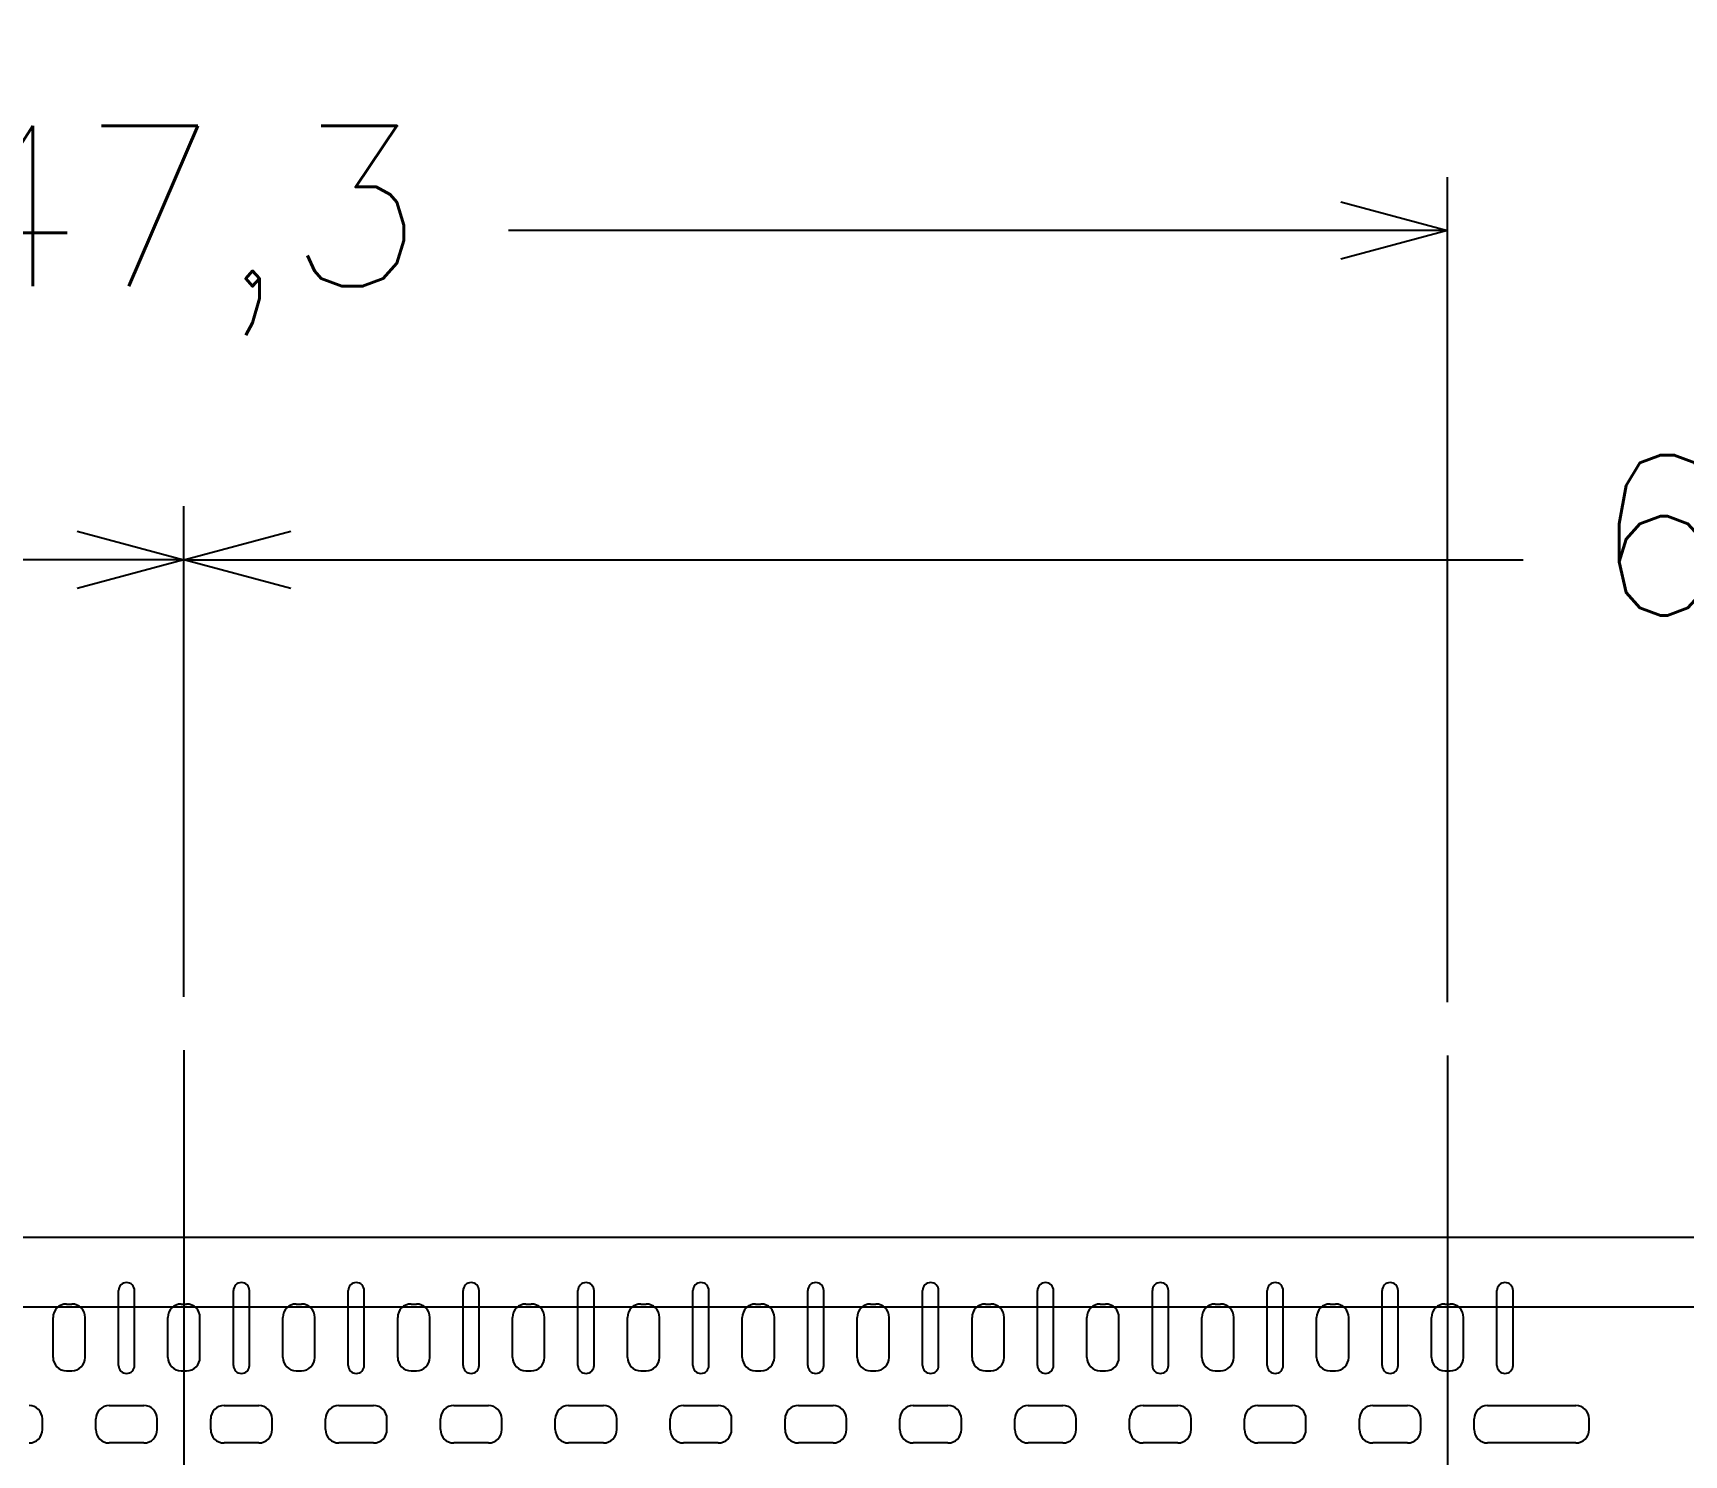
# Model space of a CAD drawing. Header units: millimetres. Extents: x -992 to 1678, y 98 to 1000.
# Drawn here: x -813.62 to -782.72, y 913.04 to 939.65 of the extents above; entities that cross this region are included whole.
import ezdxf

# ---------------------------------------------------------------- set-up
doc = ezdxf.new("R2010")
doc.units = ezdxf.units.MM
doc.header["$PDMODE"] = 3
doc.header["$PDSIZE"] = -1
doc.linetypes.add('CENTER', pattern=[10.16, 6.35, -1.27, 1.27, -1.27])
doc.layers.get('DEFPOINTS').update_dxf_attribs({"color": 10})
for name, color, linetype in [('1', 3, 'Continuous'), ('CEN', 8, 'CENTER'), ('DIM', 7, 'Continuous')]:
    doc.layers.add(name, color=color, linetype=linetype)
doc.styles.add('SIMPLEX', font='simplex')
doc.styles.get("Standard").update_dxf_attribs({"font": 'txt.shx', "bigfont": 'chineset.shx'})
doc.dimstyles.new('ISO-25', dxfattribs={"dimtxt": 2.5, "dimasz": 2.5, "dimexe": 1.25, "dimexo": 0.625, "dimtad": 1, "dimtxsty": 'Standard', "dimcen": 2.5, "dimadec": 0, "dimazin": 0, "dimtfac": 1, "dimtmove": 0, "dimatfit": 3, "dimfxl": 0, "dimarcsym": 0})

# ---------------------------------------------------------------- blocks, each defined once
blk = doc.blocks.new('_OPEN30')
at = {"color": 0, "linetype": 'ByBlock'}
for p, q in [((-1, 0.268), (0, 0)), ((0, 0), (-1, -0.268)), ((0, 0), (-1, 0))]:
    blk.add_line(p, q, dxfattribs=at)
blk = doc.blocks.new('*D2')
at = {"layer": 'DEFPOINTS', "color": 0}
for p in [(-656.549, 952.064), (-903.349, 916.616), (-656.549, 916.616)]:
    blk.add_point(p, dxfattribs=at)
at = {"layer": 'DIM', "color": 0, "lineweight": -2}
for p, q in [((-903.349, 917.616), (-903.349, 953.064)), ((-656.549, 917.616), (-656.549, 953.064)), ((-901.349, 952.064), (-787.449, 952.064)), ((-658.549, 952.064), (-772.449, 952.064))]:
    blk.add_line(p, q, dxfattribs=at)
at = {"layer": 'DIM', "color": 0, "lineweight": -2, "xscale": 2, "yscale": 2, "zscale": 2, "rotation": 180}
blk.add_blockref('_OPEN30', (-903.349, 952.064), dxfattribs=at)
at = {"layer": 'DIM', "color": 0, "lineweight": -2, "xscale": 2, "yscale": 2, "zscale": 2}
blk.add_blockref('_OPEN30', (-656.549, 952.064), dxfattribs=at)
at = {"layer": 'DIM', "color": 0, "insert": (-779.949, 952.064), "char_height": 3, "attachment_point": 5, "style": 'SIMPLEX'}
blk.add_mtext('246,8', dxfattribs=at)
blk = doc.blocks.new('*D24')
at = {"layer": 'DEFPOINTS', "color": 0}
for p in [(-787.149, 935.955), (-834.449, 920.516), (-787.149, 920.516)]:
    blk.add_point(p, dxfattribs=at)
at = {"layer": 'DIM', "color": 0, "lineweight": -2}
for p, q in [((-834.449, 921.516), (-834.449, 936.955)), ((-787.149, 921.516), (-787.149, 936.955)), ((-832.449, 935.955), (-816.87, 935.955)), ((-789.149, 935.955), (-804.727, 935.955))]:
    blk.add_line(p, q, dxfattribs=at)
at = {"layer": 'DIM', "color": 0, "lineweight": -2, "xscale": 2, "yscale": 2, "zscale": 2, "rotation": 180}
blk.add_blockref('_OPEN30', (-834.449, 935.955), dxfattribs=at)
at = {"layer": 'DIM', "color": 0, "lineweight": -2, "xscale": 2, "yscale": 2, "zscale": 2}
blk.add_blockref('_OPEN30', (-787.149, 935.955), dxfattribs=at)
at = {"layer": 'DIM', "color": 0, "insert": (-810.799, 935.955), "char_height": 3, "attachment_point": 5, "style": 'SIMPLEX'}
blk.add_mtext('47,3', dxfattribs=at)
blk = doc.blocks.new('*D32')
at = {"layer": 'DEFPOINTS', "color": 0}
for p in [(-779.949, 942.797), (-841.649, 920.116), (-779.949, 920.116)]:
    blk.add_point(p, dxfattribs=at)
at = {"layer": 'DIM', "color": 0, "lineweight": -2}
for p, q in [((-841.649, 921.116), (-841.649, 943.797)), ((-779.949, 921.116), (-779.949, 943.797)), ((-839.649, 942.797), (-816.584, 942.797)), ((-781.949, 942.797), (-805.013, 942.797))]:
    blk.add_line(p, q, dxfattribs=at)
at = {"layer": 'DIM', "color": 0, "lineweight": -2, "xscale": 2, "yscale": 2, "zscale": 2, "rotation": 180}
blk.add_blockref('_OPEN30', (-841.649, 942.797), dxfattribs=at)
at = {"layer": 'DIM', "color": 0, "lineweight": -2, "xscale": 2, "yscale": 2, "zscale": 2}
blk.add_blockref('_OPEN30', (-779.949, 942.797), dxfattribs=at)
at = {"layer": 'DIM', "color": 0, "insert": (-810.799, 942.797), "char_height": 3, "attachment_point": 5, "style": 'SIMPLEX'}
blk.add_mtext('61,7', dxfattribs=at)
blk = doc.blocks.new('*D36')
at = {"layer": 'DEFPOINTS', "color": 0}
for p in [(-810.799, 929.794), (-872.499, 920.616), (-810.799, 920.616)]:
    blk.add_point(p, dxfattribs=at)
at = {"layer": 'DIM', "color": 0, "lineweight": -2}
for p, q in [((-872.499, 921.616), (-872.499, 930.794)), ((-810.799, 921.616), (-810.799, 930.794)), ((-870.499, 929.794), (-847.434, 929.794)), ((-812.799, 929.794), (-835.863, 929.794))]:
    blk.add_line(p, q, dxfattribs=at)
at = {"layer": 'DIM', "color": 0, "lineweight": -2, "xscale": 2, "yscale": 2, "zscale": 2, "rotation": 180}
blk.add_blockref('_OPEN30', (-872.499, 929.794), dxfattribs=at)
at = {"layer": 'DIM', "color": 0, "lineweight": -2, "xscale": 2, "yscale": 2, "zscale": 2}
blk.add_blockref('_OPEN30', (-810.799, 929.794), dxfattribs=at)
at = {"layer": 'DIM', "color": 0, "insert": (-841.649, 929.794), "char_height": 3, "attachment_point": 5, "style": 'SIMPLEX'}
blk.add_mtext('61,7', dxfattribs=at)
blk = doc.blocks.new('*D37')
at = {"layer": 'DEFPOINTS', "color": 0}
for p in [(-749.099, 929.794), (-810.799, 920.616), (-749.099, 920.616)]:
    blk.add_point(p, dxfattribs=at)
at = {"layer": 'DIM', "color": 0, "lineweight": -2}
for p, q in [((-810.799, 921.616), (-810.799, 930.794)), ((-749.099, 921.616), (-749.099, 930.794)), ((-808.799, 929.794), (-785.734, 929.794)), ((-751.099, 929.794), (-774.163, 929.794))]:
    blk.add_line(p, q, dxfattribs=at)
at = {"layer": 'DIM', "color": 0, "lineweight": -2, "xscale": 2, "yscale": 2, "zscale": 2, "rotation": 180}
blk.add_blockref('_OPEN30', (-810.799, 929.794), dxfattribs=at)
at = {"layer": 'DIM', "color": 0, "lineweight": -2, "xscale": 2, "yscale": 2, "zscale": 2}
blk.add_blockref('_OPEN30', (-749.099, 929.794), dxfattribs=at)
at = {"layer": 'DIM', "color": 0, "insert": (-779.949, 929.794), "char_height": 3, "attachment_point": 5, "style": 'SIMPLEX'}
blk.add_mtext('61,7', dxfattribs=at)

msp = doc.modelspace()

# ---------------------------------------------------------------- linework, layer by layer
at = {"layer": '1', "linetype": 'ByBlock'}
for p, q in [((-840.6486804, 917.11640189), (-810.7986804, 917.11640189)), ((-810.7986804, 917.11640189), (-780.9486804, 917.11640189)), ((-813.4486804, 913.51640189), (-813.4486804, 913.71640189)), ((-812.4486804, 913.51640189), (-812.4486804, 913.71640189)), ((-811.2986804, 913.51640189), (-811.2986804, 913.71640189)), ((-810.2986804, 913.51640189), (-810.2986804, 913.71640189)), ((-809.1486804, 913.51640189), (-809.1486804, 913.71640189)), ((-808.1486804, 913.51640189), (-808.1486804, 913.71640189)), ((-806.9986804, 913.51640189), (-806.9986804, 913.71640189)), ((-805.9986804, 913.51640189), (-805.9986804, 913.71640189)), ((-804.8486804, 913.51640189), (-804.8486804, 913.71640189)), ((-803.8486804, 913.51640189), (-803.8486804, 913.71640189)), ((-802.6986804, 913.51640189), (-802.6986804, 913.71640189)), ((-801.6986804, 913.51640189), (-801.6986804, 913.71640189)), ((-800.5486804, 913.51640189), (-800.5486804, 913.71640189)), ((-799.5486804, 913.51640189), (-799.5486804, 913.71640189)), ((-798.3986804, 913.51640189), (-798.3986804, 913.71640189)), ((-797.3986804, 913.51640189), (-797.3986804, 913.71640189)), ((-796.2486804, 913.51640189), (-796.2486804, 913.71640189)), ((-795.2486804, 913.51640189), (-795.2486804, 913.71640189)), ((-794.0986804, 913.51640189), (-794.0986804, 913.71640189)), ((-793.0986804, 913.51640189), (-793.0986804, 913.71640189)), ((-791.9486804, 913.51640189), (-791.9486804, 913.71640189)), ((-790.9486804, 913.51640189), (-790.9486804, 913.71640189)), ((-789.7986804, 913.51640189), (-789.7986804, 913.71640189)), ((-788.7986804, 913.51640189), (-788.7986804, 913.71640189)), ((-787.6486804, 913.51640189), (-787.6486804, 913.71640189)), ((-786.6486804, 913.51640189), (-786.6486804, 913.71640189)), ((-784.4986804, 913.51640189), (-784.4986804, 913.71640189)), ((-811.5486804, 913.26640189), (-812.1986804, 913.26640189)), ((-809.3986804, 913.26640189), (-810.0486804, 913.26640189)), ((-807.2486804, 913.26640189), (-807.8986804, 913.26640189)), ((-805.0986804, 913.26640189), (-805.7486804, 913.26640189)), ((-802.9486804, 913.26640189), (-803.5986804, 913.26640189)), ((-800.7986804, 913.26640189), (-801.4486804, 913.26640189)), ((-798.6486804, 913.26640189), (-799.2986804, 913.26640189)), ((-796.4986804, 913.26640189), (-797.1486804, 913.26640189)), ((-794.3486804, 913.26640189), (-794.9986804, 913.26640189)), ((-792.1986804, 913.26640189), (-792.8486804, 913.26640189)), ((-790.0486804, 913.26640189), (-790.6986804, 913.26640189)), ((-787.8986804, 913.26640189), (-788.5486804, 913.26640189)), ((-784.7486804, 913.26640189), (-786.3986804, 913.26640189))]:
    msp.add_line(p, q, dxfattribs=at)
at = {"layer": '1'}
for p, q in [((-812.0236804, 914.71640189), (-812.0236804, 916.11640189)), ((-812.0236804, 914.71640189), (-812.0236804, 916.11640189)), ((-811.7236804, 914.71640189), (-811.7236804, 916.11640189)), ((-811.7236804, 914.71640189), (-811.7236804, 916.11640189)), ((-809.8736804, 914.71640189), (-809.8736804, 916.11640189)), ((-809.8736804, 914.71640189), (-809.8736804, 916.11640189)), ((-809.5736804, 914.71640189), (-809.5736804, 916.11640189)), ((-809.5736804, 914.71640189), (-809.5736804, 916.11640189)), ((-807.7236804, 914.71640189), (-807.7236804, 916.11640189)), ((-807.7236804, 914.71640189), (-807.7236804, 916.11640189)), ((-807.4236804, 914.71640189), (-807.4236804, 916.11640189)), ((-807.4236804, 914.71640189), (-807.4236804, 916.11640189)), ((-805.5736804, 914.71640189), (-805.5736804, 916.11640189)), ((-805.5736804, 914.71640189), (-805.5736804, 916.11640189)), ((-805.2736804, 914.71640189), (-805.2736804, 916.11640189)), ((-805.2736804, 914.71640189), (-805.2736804, 916.11640189)), ((-803.4236804, 914.71640189), (-803.4236804, 916.11640189)), ((-803.4236804, 914.71640189), (-803.4236804, 916.11640189)), ((-803.1236804, 914.71640189), (-803.1236804, 916.11640189)), ((-803.1236804, 914.71640189), (-803.1236804, 916.11640189)), ((-801.2736804, 914.71640189), (-801.2736804, 916.11640189)), ((-801.2736804, 914.71640189), (-801.2736804, 916.11640189)), ((-800.9736804, 914.71640189), (-800.9736804, 916.11640189)), ((-800.9736804, 914.71640189), (-800.9736804, 916.11640189)), ((-799.1236804, 914.71640189), (-799.1236804, 916.11640189)), ((-799.1236804, 914.71640189), (-799.1236804, 916.11640189)), ((-798.8236804, 914.71640189), (-798.8236804, 916.11640189)), ((-798.8236804, 914.71640189), (-798.8236804, 916.11640189)), ((-796.9736804, 914.71640189), (-796.9736804, 916.11640189)), ((-796.9736804, 914.71640189), (-796.9736804, 916.11640189)), ((-796.6736804, 914.71640189), (-796.6736804, 916.11640189)), ((-796.6736804, 914.71640189), (-796.6736804, 916.11640189)), ((-794.8236804, 914.71640189), (-794.8236804, 916.11640189)), ((-794.8236804, 914.71640189), (-794.8236804, 916.11640189)), ((-794.5236804, 914.71640189), (-794.5236804, 916.11640189)), ((-794.5236804, 914.71640189), (-794.5236804, 916.11640189)), ((-792.6736804, 914.71640189), (-792.6736804, 916.11640189)), ((-792.6736804, 914.71640189), (-792.6736804, 916.11640189)), ((-792.3736804, 914.71640189), (-792.3736804, 916.11640189)), ((-792.3736804, 914.71640189), (-792.3736804, 916.11640189)), ((-790.5236804, 914.71640189), (-790.5236804, 916.11640189)), ((-790.5236804, 914.71640189), (-790.5236804, 916.11640189)), ((-790.2236804, 914.71640189), (-790.2236804, 916.11640189)), ((-790.2236804, 914.71640189), (-790.2236804, 916.11640189)), ((-788.3736804, 914.71640189), (-788.3736804, 916.11640189)), ((-788.3736804, 914.71640189), (-788.3736804, 916.11640189)), ((-788.0736804, 914.71640189), (-788.0736804, 916.11640189)), ((-788.0736804, 914.71640189), (-788.0736804, 916.11640189)), ((-786.2236804, 914.71640189), (-786.2236804, 916.11640189)), ((-786.2236804, 914.71640189), (-786.2236804, 916.11640189)), ((-785.9236804, 914.71640189), (-785.9236804, 916.11640189)), ((-785.9236804, 914.71640189), (-785.9236804, 916.11640189)), ((-813.2486804, 914.86640189), (-813.2486804, 915.61640189)), ((-812.9986804, 915.86640189), (-812.8986804, 915.86640189)), ((-812.6486804, 914.86640189), (-812.6486804, 915.61640189)), ((-811.0986804, 914.86640189), (-811.0986804, 915.61640189)), ((-810.8486804, 915.86640189), (-810.7486804, 915.86640189)), ((-810.4986804, 914.86640189), (-810.4986804, 915.61640189)), ((-808.9486804, 914.86640189), (-808.9486804, 915.61640189)), ((-808.6986804, 915.86640189), (-808.5986804, 915.86640189)), ((-808.3486804, 914.86640189), (-808.3486804, 915.61640189)), ((-806.7986804, 914.86640189), (-806.7986804, 915.61640189)), ((-806.5486804, 915.86640189), (-806.4486804, 915.86640189)), ((-806.1986804, 914.86640189), (-806.1986804, 915.61640189)), ((-804.6486804, 914.86640189), (-804.6486804, 915.61640189)), ((-804.3986804, 915.86640189), (-804.2986804, 915.86640189)), ((-804.0486804, 914.86640189), (-804.0486804, 915.61640189)), ((-802.4986804, 914.86640189), (-802.4986804, 915.61640189)), ((-802.2486804, 915.86640189), (-802.1486804, 915.86640189)), ((-801.8986804, 914.86640189), (-801.8986804, 915.61640189)), ((-800.3486804, 914.86640189), (-800.3486804, 915.61640189)), ((-800.0986804, 915.86640189), (-799.9986804, 915.86640189)), ((-799.7486804, 914.86640189), (-799.7486804, 915.61640189)), ((-798.1986804, 914.86640189), (-798.1986804, 915.61640189)), ((-797.9486804, 915.86640189), (-797.8486804, 915.86640189)), ((-797.5986804, 914.86640189), (-797.5986804, 915.61640189)), ((-796.0486804, 914.86640189), (-796.0486804, 915.61640189)), ((-795.7986804, 915.86640189), (-795.6986804, 915.86640189)), ((-795.4486804, 914.86640189), (-795.4486804, 915.61640189)), ((-793.8986804, 914.86640189), (-793.8986804, 915.61640189)), ((-793.6486804, 915.86640189), (-793.5486804, 915.86640189)), ((-793.2986804, 914.86640189), (-793.2986804, 915.61640189)), ((-791.7486804, 914.86640189), (-791.7486804, 915.61640189)), ((-791.4986804, 915.86640189), (-791.3986804, 915.86640189)), ((-791.1486804, 914.86640189), (-791.1486804, 915.61640189)), ((-789.5986804, 914.86640189), (-789.5986804, 915.61640189)), ((-789.3486804, 915.86640189), (-789.2486804, 915.86640189)), ((-788.9986804, 914.86640189), (-788.9986804, 915.61640189)), ((-787.4486804, 914.86640189), (-787.4486804, 915.61640189)), ((-787.1986804, 915.86640189), (-787.0986804, 915.86640189)), ((-786.8486804, 914.86640189), (-786.8486804, 915.61640189)), ((-812.9986804, 914.61640189), (-812.8986804, 914.61640189)), ((-810.8486804, 914.61640189), (-810.7486804, 914.61640189)), ((-808.6986804, 914.61640189), (-808.5986804, 914.61640189)), ((-806.5486804, 914.61640189), (-806.4486804, 914.61640189)), ((-804.3986804, 914.61640189), (-804.2986804, 914.61640189)), ((-802.2486804, 914.61640189), (-802.1486804, 914.61640189)), ((-800.0986804, 914.61640189), (-799.9986804, 914.61640189)), ((-797.9486804, 914.61640189), (-797.8486804, 914.61640189)), ((-795.7986804, 914.61640189), (-795.6986804, 914.61640189)), ((-793.6486804, 914.61640189), (-793.5486804, 914.61640189)), ((-791.4986804, 914.61640189), (-791.3986804, 914.61640189)), ((-789.3486804, 914.61640189), (-789.2486804, 914.61640189)), ((-787.1986804, 914.61640189), (-787.0986804, 914.61640189)), ((-812.1986804, 913.96640189), (-811.5486804, 913.96640189)), ((-810.0486804, 913.96640189), (-809.3986804, 913.96640189)), ((-807.8986804, 913.96640189), (-807.2486804, 913.96640189)), ((-805.7486804, 913.96640189), (-805.0986804, 913.96640189)), ((-803.5986804, 913.96640189), (-802.9486804, 913.96640189)), ((-801.4486804, 913.96640189), (-800.7986804, 913.96640189)), ((-799.2986804, 913.96640189), (-798.6486804, 913.96640189)), ((-797.1486804, 913.96640189), (-796.4986804, 913.96640189)), ((-794.9986804, 913.96640189), (-794.3486804, 913.96640189)), ((-792.8486804, 913.96640189), (-792.1986804, 913.96640189)), ((-790.6986804, 913.96640189), (-790.0486804, 913.96640189)), ((-788.5486804, 913.96640189), (-787.8986804, 913.96640189)), ((-786.3986804, 913.96640189), (-784.7486804, 913.96640189))]:
    msp.add_line(p, q, dxfattribs=at)
for centre, radius, start, end in [((-811.8736804, 916.11640189), 0.15, 0, 180), ((-811.8736804, 916.11640189), 0.15, 0, 180), ((-809.7236804, 916.11640189), 0.15, 0, 180), ((-809.7236804, 916.11640189), 0.15, 0, 180), ((-807.5736804, 916.11640189), 0.15, 0, 180), ((-807.5736804, 916.11640189), 0.15, 0, 180), ((-805.4236804, 916.11640189), 0.15, 0, 180), ((-805.4236804, 916.11640189), 0.15, 0, 180), ((-803.2736804, 916.11640189), 0.15, 0, 180), ((-803.2736804, 916.11640189), 0.15, 0, 180), ((-801.1236804, 916.11640189), 0.15, 0, 180), ((-801.1236804, 916.11640189), 0.15, 0, 180), ((-798.9736804, 916.11640189), 0.15, 0, 180), ((-798.9736804, 916.11640189), 0.15, 0, 180), ((-796.8236804, 916.11640189), 0.15, 0, 180), ((-796.8236804, 916.11640189), 0.15, 0, 180), ((-794.6736804, 916.11640189), 0.15, 0, 180), ((-794.6736804, 916.11640189), 0.15, 0, 180), ((-792.5236804, 916.11640189), 0.15, 0, 180), ((-792.5236804, 916.11640189), 0.15, 0, 180), ((-790.3736804, 916.11640189), 0.15, 0, 180), ((-790.3736804, 916.11640189), 0.15, 0, 180), ((-788.2236804, 916.11640189), 0.15, 0, 180), ((-788.2236804, 916.11640189), 0.15, 0, 180), ((-786.0736804, 916.11640189), 0.15, 0, 180), ((-786.0736804, 916.11640189), 0.15, 0, 180), ((-812.9986804, 915.61640189), 0.25, 90, 180), ((-812.8986804, 915.61640189), 0.25, 0, 90), ((-810.8486804, 915.61640189), 0.25, 90, 180), ((-810.7486804, 915.61640189), 0.25, 0, 90), ((-808.6986804, 915.61640189), 0.25, 90, 180), ((-808.5986804, 915.61640189), 0.25, 0, 90), ((-806.5486804, 915.61640189), 0.25, 90, 180), ((-806.4486804, 915.61640189), 0.25, 0, 90), ((-804.3986804, 915.61640189), 0.25, 90, 180), ((-804.2986804, 915.61640189), 0.25, 0, 90), ((-802.2486804, 915.61640189), 0.25, 90, 180), ((-802.1486804, 915.61640189), 0.25, 0, 90), ((-800.0986804, 915.61640189), 0.25, 90, 180), ((-799.9986804, 915.61640189), 0.25, 0, 90), ((-797.9486804, 915.61640189), 0.25, 90, 180), ((-797.8486804, 915.61640189), 0.25, 0, 90), ((-795.7986804, 915.61640189), 0.25, 90, 180), ((-795.6986804, 915.61640189), 0.25, 0, 90), ((-793.6486804, 915.61640189), 0.25, 90, 180), ((-793.5486804, 915.61640189), 0.25, 0, 90), ((-791.4986804, 915.61640189), 0.25, 90, 180), ((-791.3986804, 915.61640189), 0.25, 0, 90), ((-789.3486804, 915.61640189), 0.25, 90, 180), ((-789.2486804, 915.61640189), 0.25, 0, 90), ((-787.1986804, 915.61640189), 0.25, 90, 180), ((-787.0986804, 915.61640189), 0.25, 0, 90), ((-812.9986804, 914.86640189), 0.25, 180, 270), ((-812.8986804, 914.86640189), 0.25, 270, 0), ((-811.8736804, 914.71640189), 0.15, 180, 0), ((-811.8736804, 914.71640189), 0.15, 180, 0), ((-810.8486804, 914.86640189), 0.25, 180, 270), ((-810.7486804, 914.86640189), 0.25, 270, 0), ((-809.7236804, 914.71640189), 0.15, 180, 0), ((-809.7236804, 914.71640189), 0.15, 180, 0), ((-808.6986804, 914.86640189), 0.25, 180, 270), ((-808.5986804, 914.86640189), 0.25, 270, 0), ((-807.5736804, 914.71640189), 0.15, 180, 0), ((-807.5736804, 914.71640189), 0.15, 180, 0), ((-806.5486804, 914.86640189), 0.25, 180, 270), ((-806.4486804, 914.86640189), 0.25, 270, 0), ((-805.4236804, 914.71640189), 0.15, 180, 0), ((-805.4236804, 914.71640189), 0.15, 180, 0), ((-804.3986804, 914.86640189), 0.25, 180, 270), ((-804.2986804, 914.86640189), 0.25, 270, 0), ((-803.2736804, 914.71640189), 0.15, 180, 0), ((-803.2736804, 914.71640189), 0.15, 180, 0), ((-802.2486804, 914.86640189), 0.25, 180, 270), ((-802.1486804, 914.86640189), 0.25, 270, 0), ((-801.1236804, 914.71640189), 0.15, 180, 0), ((-801.1236804, 914.71640189), 0.15, 180, 0), ((-800.0986804, 914.86640189), 0.25, 180, 270), ((-799.9986804, 914.86640189), 0.25, 270, 0), ((-798.9736804, 914.71640189), 0.15, 180, 0), ((-798.9736804, 914.71640189), 0.15, 180, 0), ((-797.9486804, 914.86640189), 0.25, 180, 270), ((-797.8486804, 914.86640189), 0.25, 270, 0), ((-796.8236804, 914.71640189), 0.15, 180, 0), ((-796.8236804, 914.71640189), 0.15, 180, 0), ((-795.7986804, 914.86640189), 0.25, 180, 270), ((-795.6986804, 914.86640189), 0.25, 270, 0), ((-794.6736804, 914.71640189), 0.15, 180, 0), ((-794.6736804, 914.71640189), 0.15, 180, 0), ((-793.6486804, 914.86640189), 0.25, 180, 270), ((-793.5486804, 914.86640189), 0.25, 270, 0), ((-792.5236804, 914.71640189), 0.15, 180, 0), ((-792.5236804, 914.71640189), 0.15, 180, 0), ((-791.4986804, 914.86640189), 0.25, 180, 270), ((-791.3986804, 914.86640189), 0.25, 270, 0), ((-790.3736804, 914.71640189), 0.15, 180, 0), ((-790.3736804, 914.71640189), 0.15, 180, 0), ((-789.3486804, 914.86640189), 0.25, 180, 270), ((-789.2486804, 914.86640189), 0.25, 270, 0), ((-788.2236804, 914.71640189), 0.15, 180, 0), ((-788.2236804, 914.71640189), 0.15, 180, 0), ((-787.1986804, 914.86640189), 0.25, 180, 270), ((-787.0986804, 914.86640189), 0.25, 270, 0), ((-786.0736804, 914.71640189), 0.15, 180, 0), ((-786.0736804, 914.71640189), 0.15, 180, 0)]:
    msp.add_arc(centre, radius, start, end, dxfattribs=at)
at = {"layer": '1', "linetype": 'ByBlock'}
for centre, start, end in [((-813.6986804, 913.71640189), 0, 90), ((-812.1986804, 913.71640189), 90, 180), ((-811.5486804, 913.71640189), 0, 90), ((-810.0486804, 913.71640189), 90, 180), ((-809.3986804, 913.71640189), 0, 90), ((-807.8986804, 913.71640189), 90, 180), ((-807.2486804, 913.71640189), 0, 90), ((-805.7486804, 913.71640189), 90, 180), ((-805.0986804, 913.71640189), 0, 90), ((-803.5986804, 913.71640189), 90, 180), ((-802.9486804, 913.71640189), 0, 90), ((-801.4486804, 913.71640189), 90, 180), ((-800.7986804, 913.71640189), 0, 90), ((-799.2986804, 913.71640189), 90, 180), ((-798.6486804, 913.71640189), 0, 90), ((-797.1486804, 913.71640189), 90, 180), ((-796.4986804, 913.71640189), 0, 90), ((-794.9986804, 913.71640189), 90, 180), ((-794.3486804, 913.71640189), 0, 90), ((-792.8486804, 913.71640189), 90, 180), ((-792.1986804, 913.71640189), 0, 90), ((-790.6986804, 913.71640189), 90, 180), ((-790.0486804, 913.71640189), 0, 90), ((-788.5486804, 913.71640189), 90, 180), ((-787.8986804, 913.71640189), 0, 90), ((-786.3986804, 913.71640189), 90, 180), ((-784.7486804, 913.71640189), 0, 90), ((-813.6986804, 913.51640189), 270, 0), ((-812.1986804, 913.51640189), 180, 270), ((-811.5486804, 913.51640189), 270, 0), ((-810.0486804, 913.51640189), 180, 270), ((-809.3986804, 913.51640189), 270, 0), ((-807.8986804, 913.51640189), 180, 270), ((-807.2486804, 913.51640189), 270, 0), ((-805.7486804, 913.51640189), 180, 270), ((-805.0986804, 913.51640189), 270, 0), ((-803.5986804, 913.51640189), 180, 270), ((-802.9486804, 913.51640189), 270, 0), ((-801.4486804, 913.51640189), 180, 270), ((-800.7986804, 913.51640189), 270, 0), ((-799.2986804, 913.51640189), 180, 270), ((-798.6486804, 913.51640189), 270, 0), ((-797.1486804, 913.51640189), 180, 270), ((-796.4986804, 913.51640189), 270, 0), ((-794.9986804, 913.51640189), 180, 270), ((-794.3486804, 913.51640189), 270, 0), ((-792.8486804, 913.51640189), 180, 270), ((-792.1986804, 913.51640189), 270, 0), ((-790.6986804, 913.51640189), 180, 270), ((-790.0486804, 913.51640189), 270, 0), ((-788.5486804, 913.51640189), 180, 270), ((-787.8986804, 913.51640189), 270, 0), ((-786.3986804, 913.51640189), 180, 270), ((-784.7486804, 913.51640189), 270, 0)]:
    msp.add_arc(centre, 0.25, start, end, dxfattribs=at)
at = {"layer": 'CEN', "linetype": 'ByBlock'}
for p, q in [((-810.7986804, 920.61640189), (-810.7986804, 853.61640189)), ((-787.1486804, 920.51640189), (-787.1486804, 853.71640189)), ((-901.6236804, 915.81640189), (-659.2736804, 915.81640189))]:
    msp.add_line(p, q, dxfattribs=at)

# ---------------------------------------------------------------- dimensions: what is measured, and where the dimension line sits
at = {"layer": 'DIM'}
for base, p1, p2, picture, middle in [((-656.5486803994, 952.0636081337), (-903.3486803994, 916.6164018862), (-656.5486803994, 916.6164018862), '*D2', (-779.9486803994, 952.0636081337)), ((-779.9486803994, 942.7969729261), (-841.6486803994, 920.1164018862), (-779.9486803994, 920.1164018862), '*D32', (-810.7986803994, 942.7969729261)), ((-787.1486803994, 935.9550604943), (-834.4486803994, 920.5164018862), (-787.1486803994, 920.5164018862), '*D24', (-810.7986803994, 935.9550604943)), ((-810.7986803994, 929.7942278437), (-872.4986803994, 920.6164018862), (-810.7986803994, 920.6164018862), '*D36', (-841.6486803994, 929.7942278437)), ((-749.0986803994, 929.7942278437), (-810.7986803994, 920.6164018862), (-749.0986803994, 920.6164018862), '*D37', (-779.9486803994, 929.7942278437))]:
    dim = msp.add_linear_dim(base=base, p1=p1, p2=p2, dimstyle='ISO-25', override={"dimtxt": 3, "dimasz": 2, "dimexe": 1, "dimexo": 1, "dimgap": 1.5, "dimtad": 0, "dimdec": 8, "dimtxsty": 'SIMPLEX', "dimblk1": 'OPEN30', "dimblk2": 'OPEN30', "dimsah": 1, "dimtp": 0.05, "dimtm": 0.05, "dimtfac": 0.5, "dimtdec": 8}, dxfattribs=at)
    dim.commit()
    dim.dimension.update_dxf_attribs({"geometry": picture, "text_midpoint": middle})

doc.saveas('drawing.dxf')
